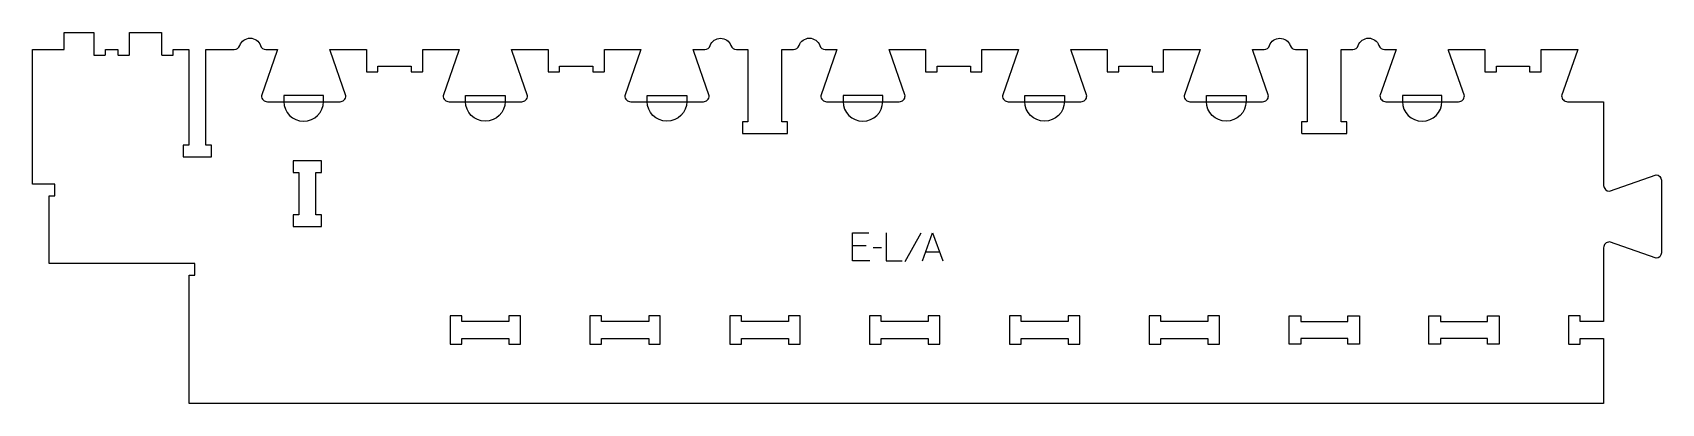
# Model space of a CAD drawing. Extents: x -876 to 871, y -183 to 215.
import ezdxf

# ---------------------------------------------------------------- set-up
doc = ezdxf.new("R2010")
doc.units = 0
for name, color, linetype in [('1_ANYTOOL_1MMDEEP_LABELS_S', 2, 'CONTINUOUS'), ('3_ANYTOOL_CUTTHROUGH_INSID', 4, 'CONTINUOUS'), ('4_ANYTOOL_CUTTHROUGH_OUTSI', 5, 'CONTINUOUS'), ('5_ANYTOOL_HALF_MILL_9MM_IN', 3, 'CONTINUOUS')]:
    doc.layers.add(name, color=color, linetype=linetype)

msp = doc.modelspace()

# ---------------------------------------------------------------- linework, layer by layer
at = {"layer": '1_ANYTOOL_1MMDEEP_LABELS_S'}
for p, q in [((17.7, -13.9), (3, -13.9)), ((34.2, -16.1), (25.4, -16.2)), ((76.5, -0.5), (59.4, -31.2)), ((81.7, -20.4), (96.6, -20.4))]:
    msp.add_line(p, q, dxfattribs=at)
for points in [[(21.9, -30), (3, -30), (3, 0), (20.8, 0)], [(39.3, 0), (39.3, -30), (56.4, -30)], [(78.3, -30), (89.1, 0), (100.2, -30)]]:
    msp.add_lwpolyline(points, dxfattribs=at)
at = {"layer": '3_ANYTOOL_CUTTHROUGH_INSID'}
for points in [[(-566.5, 6.7), (-566.5, 19.2), (-572.5, 19.2), (-572.5, 64.7), (-566.5, 64.7), (-566.5, 77.2), (-597, 77.2), (-597, 64.7), (-591, 64.7), (-591, 19.2), (-597, 19.2), (-597, 6.7)], [(-416, -94.9), (-416, -88.9), (-428.5, -88.9), (-428.5, -119.4), (-416, -119.4), (-416, -113.4), (-365.5, -113.4), (-365.5, -119.4), (-353, -119.4), (-353, -88.9), (-365.5, -88.9), (-365.5, -94.9)], [(-266, -94.9), (-266, -88.9), (-278.5, -88.9), (-278.5, -119.4), (-266, -119.4), (-266, -113.4), (-215.5, -113.4), (-215.5, -119.4), (-203, -119.4), (-203, -88.9), (-215.5, -88.9), (-215.5, -94.9)], [(-116, -94.9), (-116, -88.9), (-128.5, -88.9), (-128.5, -119.4), (-116, -119.4), (-116, -113.4), (-65.5, -113.4), (-65.5, -119.4), (-53, -119.4), (-53, -88.9), (-65.5, -88.9), (-65.5, -94.9)], [(34, -94.9), (34, -88.9), (21.5, -88.9), (21.5, -119.4), (34, -119.4), (34, -113.4), (84.5, -113.4), (84.5, -119.4), (97, -119.4), (97, -88.9), (84.5, -88.9), (84.5, -94.9)], [(184, -94.9), (184, -88.9), (171.5, -88.9), (171.5, -119.4), (184, -119.4), (184, -113.4), (234.5, -113.4), (234.5, -119.4), (247, -119.4), (247, -88.9), (234.5, -88.9), (234.5, -94.9)], [(384.5, -94.9), (334, -94.9), (334, -88.9), (321.5, -88.9), (321.5, -119.4), (334, -119.4), (334, -113.4), (384.5, -113.4), (384.5, -119.4), (397, -119.4), (397, -88.9), (384.5, -88.9)], [(484, -88.9), (484, -94.9), (534.5, -94.9), (534.5, -88.9), (547, -88.9), (547, -119.4), (534.5, -119.4), (534.5, -113.4), (484, -113.4), (484, -119.4), (471.5, -119.4), (471.5, -88.9)], [(634, -94.9), (684.5, -94.9), (684.5, -88.9), (697, -88.9), (697, -119.4), (684.5, -119.4), (684.5, -113.4), (634, -113.4), (634, -119.4), (621.5, -119.4), (621.5, -88.9), (634, -88.9)]]:
    msp.add_lwpolyline(points, close=True, dxfattribs=at)
at = {"layer": '4_ANYTOOL_CUTTHROUGH_OUTSI'}
msp.add_lwpolyline([(-121.4, 196.6), (-109, 196.6), (-109, 119.1), (-114.7, 119.1, 0.414214), (-115, 118.9), (-115, 106.9, 0.414214), (-114.7, 106.6), (-66.7, 106.6, 0.414214), (-66.5, 106.9), (-66.5, 118.9, 0.414214), (-66.7, 119.1), (-72.5, 119.1), (-72.5, 196.6), (-60.1, 196.6, 0.317837), (-54.2, 200.8, -0.707107), (-32, 200.8, 0.317837), (-26.1, 196.6), (-13.7, 196.6), (-14, 195.3), (-30.9, 147), (-30.9, 146.9, 0.414214), (-24.6, 140.6), (53.4, 140.6, 0.414214), (59.6, 146.9), (59.6, 147), (42.7, 195.3), (42.5, 196.6), (81.6, 196.6), (81.6, 172.9, 0.414214), (81.8, 172.6), (93.8, 172.6, 0.414214), (94.1, 172.9), (94.1, 178.6), (129.6, 178.6), (129.6, 172.9, 0.414214), (129.8, 172.6), (141.8, 172.6, 0.414214), (142.1, 172.9), (142.1, 196.6), (181.2, 196.6), (180.9, 195.3), (164, 147), (164, 146.9, 0.414214), (170.3, 140.6), (248.3, 140.6, 0.414214), (254.5, 146.9), (254.5, 147), (237.6, 195.3), (237.4, 196.6), (276.5, 196.6), (276.5, 172.9, 0.414214), (276.7, 172.6), (288.7, 172.6, 0.414214), (289, 172.9), (289, 178.6), (324.5, 178.6), (324.5, 172.9, 0.414214), (324.7, 172.6), (336.7, 172.6, 0.414214), (337, 172.9), (337, 196.6), (376.1, 196.6), (375.8, 195.3), (358.9, 147), (358.9, 146.9, 0.414214), (365.2, 140.6), (443.2, 140.6, 0.414214), (449.4, 146.9), (449.4, 147), (432.5, 195.3), (432.3, 196.6), (444.7, 196.6, 0.317837), (450.6, 200.8, -0.707107), (472.7, 200.8, 0.317837), (478.6, 196.6), (491, 196.6), (491, 119.1), (485.3, 119.1, 0.414214), (485, 118.9), (485, 106.9, 0.414214), (485.3, 106.6), (533.3, 106.6, 0.414214), (533.5, 106.9), (533.5, 118.9, 0.414214), (533.3, 119.1), (527.5, 119.1), (527.5, 196.6), (539.9, 196.6, 0.317837), (545.8, 200.8, -0.707107), (568, 200.8, 0.317837), (573.9, 196.6), (586.3, 196.6), (586, 195.3), (569.1, 147), (569.1, 146.9, 0.414214), (575.4, 140.6), (653.4, 140.6, 0.414214), (659.6, 146.9), (659.6, 147), (642.7, 195.3), (642.5, 196.6), (681.6, 196.6), (681.6, 172.9, 0.414214), (681.8, 172.6), (693.8, 172.6, 0.414214), (694.1, 172.9), (694.1, 178.6), (729.6, 178.6), (729.6, 172.9, 0.414214), (729.8, 172.6), (741.8, 172.6, 0.414214), (742.1, 172.9), (742.1, 196.6), (781.2, 196.6), (780.9, 195.3), (764, 147), (764, 146.9, 0.414214), (770.3, 140.6), (809, 140.6), (809, 50.9, 0.411451), (815.3, 44.7), (815.4, 44.7), (865.3, 62.2, -0.412073), (871, 56.5), (871, -21.5, -0.412073), (865.3, -27.3), (815.4, -9.8), (815.3, -9.8, 0.414214), (809, -16), (809, -94.9), (784, -94.9), (784, -89.1, 0.414214), (783.8, -88.9), (771.8, -88.9, 0.414214), (771.5, -89.1), (771.5, -119.1, 0.414214), (771.8, -119.4), (783.8, -119.4, 0.414214), (784, -119.1), (784, -113.4), (809, -113.4), (809, -182.9), (-708.5, -182.9), (-708.5, -45.4), (-702.7, -45.4, 0.414214), (-702.5, -45.1), (-702.5, -33.1, 0.414214), (-702.7, -32.9), (-858.5, -32.9), (-858.5, 39.6), (-852.7, 39.6, 0.414214), (-852.5, 39.9), (-852.5, 51.9, 0.414214), (-852.7, 52.1), (-876.5, 52.1), (-876.5, 196.6), (-842.7, 196.6, 0.414214), (-842.5, 196.9), (-842.5, 214.6), (-810.9, 214.6), (-810.9, 190.9, 0.414214), (-810.6, 190.6), (-798.6, 190.6, 0.414214), (-798.4, 190.9), (-798.4, 196.6), (-785, 196.6), (-785, 190.9, 0.414214), (-784.7, 190.6), (-772.7, 190.6, 0.414214), (-772.5, 190.9), (-772.5, 214.6), (-738, 214.6), (-738, 190.9, 0.414214), (-737.7, 190.6), (-725.7, 190.6, 0.414214), (-725.5, 190.9), (-725.5, 196.6), (-709, 196.6), (-709, 94.1), (-714.7, 94.1, 0.414214), (-715, 93.9), (-715, 81.9, 0.414214), (-714.7, 81.6), (-684.7, 81.6, 0.414214), (-684.5, 81.9), (-684.5, 93.9, 0.414214), (-684.7, 94.1), (-690.5, 94.1), (-690.5, 196.6), (-660.1, 196.6, 0.317837), (-654.2, 200.8, -0.707107), (-632, 200.8, 0.317837), (-626.1, 196.6), (-613.7, 196.6), (-614, 195.3), (-630.9, 147), (-630.9, 146.9, 0.414214), (-624.6, 140.6), (-546.6, 140.6, 0.414214), (-540.4, 146.9), (-540.4, 147), (-557.3, 195.3), (-557.5, 196.6), (-518.4, 196.6), (-518.4, 172.9, 0.414214), (-518.2, 172.6), (-506.2, 172.6, 0.414214), (-505.9, 172.9), (-505.9, 178.6), (-470.4, 178.6), (-470.4, 172.9, 0.414214), (-470.2, 172.6), (-458.2, 172.6, 0.414214), (-457.9, 172.9), (-457.9, 196.6), (-418.8, 196.6), (-419.1, 195.3), (-436, 147), (-436, 146.9, 0.414214), (-429.7, 140.6), (-351.7, 140.6, 0.414214), (-345.5, 146.9), (-345.5, 147), (-362.4, 195.3), (-362.6, 196.6), (-323.5, 196.6), (-323.5, 172.9, 0.414214), (-323.3, 172.6), (-311.3, 172.6, 0.414214), (-311, 172.9), (-311, 178.6), (-275.5, 178.6), (-275.5, 172.9, 0.414214), (-275.3, 172.6), (-263.3, 172.6, 0.414214), (-263, 172.9), (-263, 196.6), (-223.9, 196.6), (-224.2, 195.3), (-241.1, 147), (-241.1, 146.9, 0.414214), (-234.8, 140.6), (-156.8, 140.6, 0.414214), (-150.6, 146.9), (-150.6, 147), (-167.5, 195.3), (-167.7, 196.6), (-155.3, 196.6, 0.317837), (-149.4, 200.8, -0.707107), (-127.3, 200.8, 0.317837)], format="xyb", close=True, dxfattribs=at)
at = {"layer": '5_ANYTOOL_HALF_MILL_9MM_IN'}
for points in [[(-606.9, 140.9, 1), (-564.4, 140.9), (-564.4, 147.1), (-606.9, 147.1)], [(-369.5, 140.9, -1), (-412, 140.9), (-412, 147.1), (-369.5, 147.1)], [(-174.6, 140.9, -1), (-217.1, 140.9), (-217.1, 147.1), (-174.6, 147.1)], [(-6.9, 140.9, 1), (35.6, 140.9), (35.6, 147.1), (-6.9, 147.1)], [(230.5, 140.9, -1), (188, 140.9), (188, 147.1), (230.5, 147.1)], [(425.4, 140.9, -1), (382.9, 140.9), (382.9, 147.1), (425.4, 147.1)], [(593.1, 140.9, 1), (635.6, 140.9), (635.6, 147.1), (593.1, 147.1)]]:
    msp.add_lwpolyline(points, format="xyb", close=True, dxfattribs=at)

doc.saveas('drawing.dxf')
